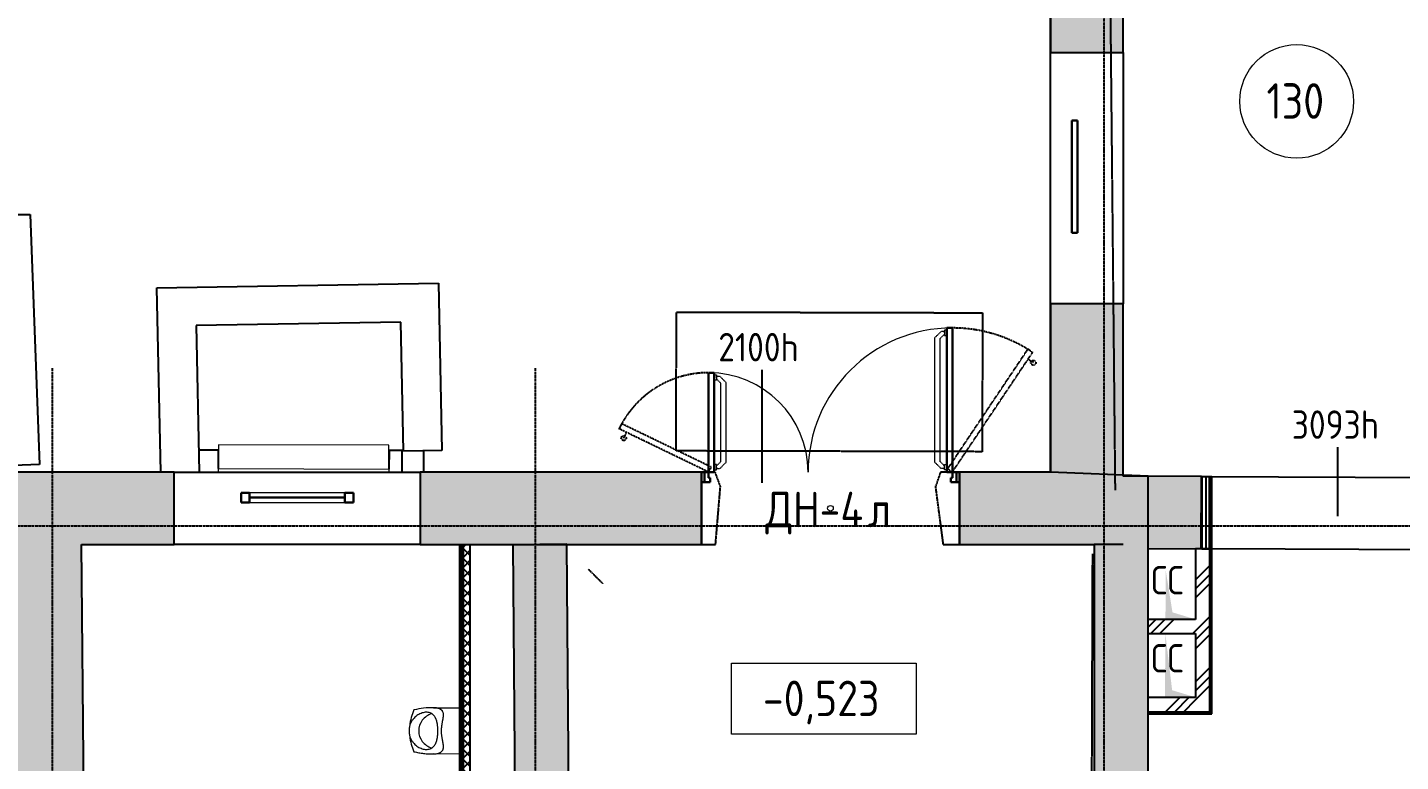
# Model space of a CAD drawing. Header units: millimetres. Extents: x -33838 to 476301, y -41806 to 120107.
# Drawn here: x 38835 to 48495, y 18896 to 24065 of the extents above; entities that cross this region are included whole.
import ezdxf

# ---------------------------------------------------------------- set-up
doc = ezdxf.new("R2010")
doc.units = ezdxf.units.MM
for name, pattern in [('ADSK_Линия сетки', [25, 20, -2.5, 0, -2.5]), ('ADSK_Сверху', [4.5, 3, -1.5]), ('ADSK_Снесено', [4.5, 3, -1.5]), ('ADSK_Штриховая_ш2 п1', [3, 2, -1])]:
    doc.linetypes.add(name, pattern=pattern)
for name, color, linetype, lineweight, true_color in [('_ Окна', 5, 'Continuous', 30, 0x0000ff), ('Линии', 7, 'Continuous', 9, 0x00a600), ('Стены внутренние', 5, 'Continuous', 18, 0x0000ff), ('Стены наружные', 1, 'ADSK_Снесено', 18, 0xff0000), ('Стены штриховка', 5, 'Continuous', 18, 0x0000ff)]:
    doc.layers.add(name, color=color, linetype=linetype, lineweight=lineweight, true_color=true_color)
for name, color, linetype, lineweight in [('Аннотация', 7, 'Continuous', 9), ('Двери', 251, 'Continuous', 18), ('Лестницы', 7, 'Continuous', 18), ('Марки дверей', 7, 'Continuous', 20), ('Марки помещений', 7, 'Continuous', 20), ('Окна', 251, 'Continuous', 18), ('Отметки', 7, 'Continuous', 9), ('Перекрытие', 7, 'Continuous', 18), ('Сантехника', 251, 'Continuous', 18), ('Узлы', 7, 'Continuous', 18)]:
    doc.layers.add(name, color=color, linetype=linetype, lineweight=lineweight)
doc.styles.add('GOST Common_1', font='GOST Common_0.ttf', dxfattribs={"width": 0.9, "height": 200})
doc.styles.add('GOST Common_2', font='GOST Common_0.ttf', dxfattribs={"width": 0.9, "height": 250})
pattern_1 = [(45, (0, 0), (-179.6051, 179.6051), []), (45, (63.5, 0), (0, 359.2102), []), (45, (-63.5, 0), (0, 359.2102), [])]

# ---------------------------------------------------------------- blocks, each defined once
blk = doc.blocks.new('AC_Окно_1Створка - 1198х1166h-807538-01 План 1-го этажа маркировочный')
at = {"layer": 'Линии', "color": 8, "lineweight": 18, "true_color": 0x808080}
for p, q in [((560.9, 250), (-637.1, 250)), ((-637.1, 250), (-637.1, 215)), ((560.9, 215), (560.9, 250))]:
    blk.add_line(p, q, dxfattribs=at)
blk = doc.blocks.new('Витраж-тент со смещением вовне - 60мм 30 сдвиг-2061572-01 План 1-го этажа маркировочный')
at = {"layer": '_ Окна'}
for p, q in [((-395, 25), (-395, -45)), ((-395, 25), (-335, 25)), ((-395, -45), (-395, 25)), ((-335, 25), (-335, -45)), ((395, 25), (335, 25)), ((335, 25), (335, -45)), ((395, -45), (395, 25)), ((395, -45), (395, 25)), ((-335, -45), (-395, -45)), ((-335, -10), (335, -10)), ((335, -45), (395, -45))]:
    blk.add_line(p, q, dxfattribs=at)
at = {"layer": 'Окна'}
for p, q in [((335, 25), (-335, 25)), ((-335, -45), (335, -45))]:
    blk.add_line(p, q, dxfattribs=at)
blk = doc.blocks.new('Витраж-стеклопакет - Глухой стеклопакет 40мм-1243042-01 План 1-го этажа маркировочный')
at = {"layer": '_ Окна'}
for p, q in [((395, 20), (-395, 20)), ((-395, 20), (-395, -20)), ((395, -20), (395, 20)), ((-395, -20), (395, -20))]:
    blk.add_line(p, q, dxfattribs=at)
blk = doc.blocks.new('Прямоугольный импост - 70х20_56мм-1423615-01 План 1-го этажа маркировочный')
at = {"layer": 'Линии', "color": 8, "lineweight": 18, "true_color": 0x808080}
for p, q in [((40778.1, 20957.1), (41378.1, 20955.6)), ((41378.1, 20955.6), (41378.1, 20934.1))]:
    blk.add_line(p, q, dxfattribs=at)
blk = doc.blocks.new('Прямоугольный импост - 70х20_56мм-1423617-01 План 1-го этажа маркировочный')
at = {"layer": 'Линии', "color": 8, "lineweight": 18, "true_color": 0x808080}
for p, q in [((40178.1, 20934.1), (40178.1, 20958.6)), ((40178.1, 20958.6), (40778.1, 20957.1))]:
    blk.add_line(p, q, dxfattribs=at)
blk = doc.blocks.new('AC_Дверь_Двупольная - ДН-4л 1815х2100h-2039702-01 План 1-го этажа маркировочный')
at = {"layer": 'Двери', "lineweight": 30}
for p, q in [((857.5, 1270), (817.5, 1270)), ((817.5, 1270), (817.5, 255)), ((857.5, 255), (857.5, 1270)), ((-857.5, 955), (-817.5, 955)), ((-857.5, 255), (-857.5, 955)), ((-817.5, 955), (-817.5, 255)), ((-907.5, 255), (-887.5, 255)), ((-907.5, 185), (-907.5, 255)), ((-887.5, 255), (-857.5, 255)), ((-887.5, 185), (-887.5, 255)), ((-887.5, 255), (-887.5, 185)), ((-817.5, 255), (-857.5, 255)), ((-857.5, 255), (-857.5, 215)), ((-857.5, 215), (-847.5, 215)), ((-847.5, 215), (-847.5, 185)), ((817.5, 255), (857.5, 255)), ((857.5, 215), (847.5, 215)), ((847.5, 215), (847.5, 185)), ((887.5, 255), (857.5, 255)), ((857.5, 255), (857.5, 215)), ((887.5, 185), (887.5, 255)), ((907.5, 255), (887.5, 255)), ((887.5, 255), (887.5, 185)), ((907.5, 185), (907.5, 255)), ((-887.5, 185), (-907.5, 185)), ((-847.5, 185), (-887.5, 185)), ((847.5, 185), (887.5, 185)), ((887.5, 185), (907.5, 185))]:
    blk.add_line(p, q, dxfattribs=at)
at = {"layer": 'Двери', "linetype": 'ADSK_Сверху', "lineweight": 9}
for p, q in [((777.8, 1244.5), (735, 1201.7)), ((735, 323.4), (735, 1201.7)), ((801.5, 1225.7), (771.4, 1195.6)), ((771.4, 329.4), (771.4, 1195.6)), ((801.5, 1244.5), (777.8, 1244.5)), ((817.5, 1255), (801.5, 1255)), ((801.5, 1255), (801.5, 1216.5)), ((801.5, 1235.8), (801.5, 1244.5)), ((801.5, 1216.5), (817.5, 1216.5)), ((-817.5, 940), (-801.5, 940)), ((-801.5, 901.5), (-817.5, 901.5)), ((-801.5, 940), (-801.5, 901.5)), ((-801.5, 920.8), (-801.5, 929.5)), ((-801.5, 929.5), (-777.8, 929.5)), ((-801.5, 910.7), (-771.4, 880.6)), ((-777.8, 929.5), (-735, 886.7)), ((-771.4, 329.4), (-771.4, 880.6)), ((-735, 323.4), (-735, 886.7)), ((-801.5, 308.5), (-817.5, 308.5)), ((-801.5, 299.3), (-771.4, 329.4)), ((-801.5, 270), (-801.5, 308.5)), ((-777.8, 280.6), (-735, 323.4)), ((777.8, 280.6), (735, 323.4)), ((801.5, 299.3), (771.4, 329.4)), ((801.5, 270), (801.5, 308.5)), ((801.5, 308.5), (817.5, 308.5)), ((-817.5, 270), (-801.5, 270)), ((-801.5, 289.3), (-801.5, 280.6)), ((-801.5, 280.6), (-777.8, 280.6)), ((801.5, 280.6), (777.8, 280.6)), ((817.5, 270), (801.5, 270))]:
    blk.add_line(p, q, dxfattribs=at)
at = {"layer": 'Двери'}
for centre, radius, start, end in [((857.5, 255), 1015, 90, 180), ((-857.5, 255), 700, 360, 90)]:
    blk.add_arc(centre, radius, start, end, dxfattribs=at)
blk = doc.blocks.new('Urinal_Commercial_14201 - UT104EV-1823124-01 План 1-го этажа маркировочный')
at = {"layer": 'Сантехника'}
for p, q in [((41690.8, 18313), (41875.3, 18313)), ((41875.3, 17986.9), (41690.8, 17987))]:
    blk.add_line(p, q, dxfattribs=at)
for centre, radius, start, end in [((41875.3, 18150), 353.2, 155.41974, 173.79042), ((41728.2, 18133.9), 146.4, 110.0061, 141.9939), ((41707.7, 18150), 120.3, 141.9939, 180.0061), ((41875.3, 18150), 353.2, 186.20958, 204.57824), ((41707.7, 18149.9), 120.3, 179.9939, 218.0061), ((41728.2, 18166), 146.4, 218.0061, 249.9939)]:
    blk.add_arc(centre, radius, start, end, dxfattribs=at)
blk.add_ellipse((41786.6, 17228.7), major_axis=(-199.1, 1075.5), ratio=0.694076, start_param=6.146838, end_param=6.328057, dxfattribs=at)
for points, knots in [([(41722.3, 18150), (41722.2, 18153.7), (41722.1, 18159.2), (41721.9, 18166.3), (41721.6, 18171.5), (41721.3, 18176.7), (41720.8, 18181.8), (41720.3, 18186.9), (41719.7, 18191.7), (41719, 18196.5), (41718.2, 18201.1), (41717.4, 18205.6), (41716.5, 18210), (41715.5, 18214.2), (41714.4, 18218.3), (41713.2, 18222.3), (41711.5, 18227.4), (41709.7, 18232.3), (41707.6, 18236.9), (41705.5, 18241.4), (41702.6, 18246.7), (41698.7, 18252.5), (41694.4, 18257.9), (41689.8, 18262.7), (41684.7, 18267), (41677.5, 18272), (41667.7, 18276.8), (41654.6, 18280.2), (41640.7, 18281.2), (41621.2, 18279.3), (41596.1, 18271.3), (41571.9, 18256), (41554.1, 18239.3), (41542.1, 18224.6), (41531.7, 18207.6), (41526.5, 18194.9), (41524.3, 18188.2)], [-1, -1, -1, -1, -0.975, -0.9625, -0.95, -0.9375, -0.925, -0.9125, -0.9, -0.8875, -0.875, -0.8625, -0.85, -0.8375, -0.825, -0.8125, -0.8, -0.775, -0.7625, -0.75, -0.725, -0.7, -0.675, -0.65, -0.625, -0.6, -0.55, -0.5, -0.45, -0.4, -0.3, -0.2, -0.15, -0.1, -0.05, 0, 0, 0, 0]), ([(41747.9, 18150), (41748.1, 18158.3), (41748.7, 18170.9), (41750.4, 18185.2), (41751.5, 18193.3), (41752.4, 18199.3), (41753.3, 18205.2), (41754.4, 18211), (41755.4, 18216.7), (41756.5, 18222.3), (41757.5, 18227.9), (41758.5, 18233.3), (41759.3, 18237.7), (41759.9, 18241.2), (41760.2, 18243.8), (41760.6, 18246.3), (41761, 18249.7), (41761.5, 18253.8), (41761.8, 18257.8), (41761.9, 18260.9), (41761.9, 18264), (41761.7, 18267.7), (41761, 18273.4), (41759.5, 18280), (41756.1, 18287.1), (41752.4, 18292.1), (41748.9, 18295.7), (41745.9, 18298.1), (41742.7, 18300.3), (41739.4, 18302.3), (41736, 18304.1), (41732.3, 18305.7), (41728.5, 18307.1), (41724.6, 18308.4), (41720.6, 18309.4), (41715.2, 18310.7), (41705.4, 18312.3), (41696.7, 18312.9), (41690.8, 18313)], [-1, -1, -1, -1, -0.909091, -0.863636, -0.840909, -0.818182, -0.795455, -0.772727, -0.75, -0.727273, -0.704545, -0.681818, -0.659091, -0.647727, -0.636364, -0.625, -0.613636, -0.590909, -0.568182, -0.556818, -0.545455, -0.522727, -0.5, -0.454545, -0.409091, -0.363636, -0.340909, -0.318182, -0.295455, -0.272727, -0.25, -0.227273, -0.204545, -0.181818, -0.159091, -0.136364, -0.090909, 0, 0, 0, 0]), ([(41524.3, 18111.8), (41526.5, 18105.1), (41531.7, 18092.3), (41542.1, 18075.3), (41554.1, 18060.6), (41571.9, 18043.9), (41596.1, 18028.6), (41621.2, 18020.6), (41640.7, 18018.8), (41654.6, 18019.8), (41667.7, 18023.2), (41677.5, 18028), (41684.7, 18032.9), (41689.8, 18037.2), (41694.4, 18042.1), (41698.7, 18047.4), (41702.6, 18053.2), (41705.5, 18058.5), (41707.6, 18063), (41709.7, 18067.6), (41711.5, 18072.5), (41713.2, 18077.7), (41714.4, 18081.6), (41715.5, 18085.7), (41716.5, 18090), (41717.4, 18094.3), (41718.2, 18098.8), (41719, 18103.5), (41719.7, 18108.2), (41720.3, 18113.1), (41720.8, 18118.1), (41721.3, 18123.2), (41721.6, 18128.4), (41721.9, 18133.6), (41722.1, 18140.7), (41722.2, 18146.2), (41722.3, 18150)], [-1, -1, -1, -1, -0.95, -0.9, -0.85, -0.8, -0.7, -0.6, -0.55, -0.5, -0.45, -0.4, -0.375, -0.35, -0.325, -0.3, -0.275, -0.25, -0.2375, -0.225, -0.2, -0.1875, -0.175, -0.1625, -0.15, -0.1375, -0.125, -0.1125, -0.1, -0.0875, -0.075, -0.0625, -0.05, -0.0375, -0.025, 0, 0, 0, 0]), ([(41690.8, 17987), (41695.4, 17987), (41704.6, 17987.5), (41715.6, 17989.2), (41724.1, 17991.4), (41730.2, 17993.3), (41735, 17995.4), (41738.7, 17997.2), (41742.2, 17999.3), (41746.4, 18002.1), (41750.8, 18006.1), (41754.6, 18010.6), (41757.7, 18015.8), (41759.9, 18021.6), (41761.3, 18027.9), (41761.8, 18033.5), (41761.8, 18038.3), (41761.8, 18042), (41761.5, 18045.8), (41761.1, 18049.6), (41760.6, 18053.6), (41760, 18057.6), (41759.4, 18061.7), (41758.6, 18065.8), (41757.8, 18070.1), (41757.1, 18074.4), (41756.3, 18078.8), (41755.1, 18084.7), (41753.8, 18092.2), (41752.2, 18101.5), (41750.4, 18114.1), (41748.6, 18130.2), (41748, 18143.4), (41747.9, 18150)], [-1, -1, -1, -1, -0.928571, -0.857143, -0.821429, -0.785714, -0.75, -0.732143, -0.714286, -0.678571, -0.642857, -0.607143, -0.571429, -0.535714, -0.5, -0.464286, -0.446429, -0.428571, -0.410714, -0.392857, -0.375, -0.357143, -0.339286, -0.321429, -0.303571, -0.285714, -0.267857, -0.25, -0.214286, -0.178571, -0.142857, -0.071429, 0, 0, 0, 0])]:
    blk.add_open_spline(points, degree=3, knots=knots, dxfattribs=at)
for points in [[(41524.3, 18188.2), (41523, 18184.1), (41521.3, 18175.9), (41520.1, 18163), (41519.9, 18154.3), (41519.9, 18150)], [(41519.9, 18150), (41519.9, 18145.6), (41520.1, 18136.9), (41521.3, 18124.1), (41523, 18115.8), (41524.3, 18111.8)], [(41554.2, 18003.1), (41565.3, 18000.2), (41587.7, 17995.3), (41621.7, 17990.2), (41656.1, 17987.3), (41679.2, 17986.9), (41690.8, 17987)]]:
    blk.add_open_spline(points, degree=3, dxfattribs=at)
blk = doc.blocks.new('ADSK_Марка_Помещение_ОдноЗначение - Номер-247393-01 План 1-го этажа маркировочный')
at = {"layer": 'Марки помещений'}
blk.add_circle((0, 0), 4, dxfattribs=at)
blk = doc.blocks.new('ADSK_Марка_Дверь - Марка типа и комментарии-2020407-01 План 1-го этажа маркировочный')
at = {"layer": 'Марки дверей', "lineweight": 9}
blk.add_circle((0, 0), 0.2, dxfattribs=at)
blk = doc.blocks.new('Высотные отметки - Рамка-5093-01 План 1-го этажа маркировочный')
at = {"layer": 'Аннотация', "lineweight": 20}
for p, q in [((-6.5, 0), (-6.5, 5)), ((-6.5, 5), (6.5, 5)), ((6.5, 5), (6.5, 0)), ((6.5, 0), (-6.5, 0))]:
    blk.add_line(p, q, dxfattribs=at)

msp = doc.modelspace()

# ---------------------------------------------------------------- hatches: boundary and pattern name
at = {"layer": 'Стены внутренние', "lineweight": 25, "true_color": 0x636466}
for points in [[(38780.55074, 12484.2784), (39290.5273, 12489.16752), (39214.53835, 20424.05859), (38704.51496, 20424.05859), (38780.51674, 12487.82891)], [(42306.56883, 12898.09966), (42686.55222, 12901.74254), (42630.33859, 20425.47813), (42250.3492, 20422.63904), (42295.70789, 14351.74901)], [(46339.85223, 12936.76658), (46719.85223, 12940.40963), (46719.85223, 20395.02004), (46543.2121, 20395.83561), (46543.2121, 20424.05859), (46339.85223, 20424.05859), (46339.85223, 13592.30044)]]:
    msp.add_hatch(color=251, dxfattribs=at).paths.add_polyline_path(points)
h = msp.add_hatch(dxfattribs=at)
h.set_pattern_fill('FP_4', color=251, style=0, pattern_type=2)
h.set_pattern_definition([(45, (0, 0), (-35.35534, 35.35534), []), (135, (0, 0), (-35.35534, -35.35534), [])])
h.paths.add_polyline_path([(41900.345, 15722.96205), (41950.345, 15722.96205), (41950.345, 20424.05859), (41900.345, 20424.05859), (41900.345, 15945.28626)])
h = msp.add_hatch(dxfattribs=at)
h.set_pattern_fill('FP_3', color=251, style=0, pattern_type=2)
h.set_pattern_definition(pattern_1)
h.paths.add_polyline_path([(47153.49474, 19246.91627), (47153.49474, 20393.01786), (47053.49474, 20393.01786), (47053.49474, 19246.91627), (47091.15088, 19246.91627)])
h = msp.add_hatch(dxfattribs=at)
h.set_pattern_fill('FP_3', color=251, style=0, pattern_type=2)
h.set_pattern_definition(pattern_1)
h.paths.add_polyline_path([(46751.10347, 19796.91627), (47053.49474, 19796.91627), (47053.49474, 19896.91627), (46719.85223, 19896.91627), (46719.85223, 19796.91627)])
h = msp.add_hatch(dxfattribs=at)
h.set_pattern_fill('FP_3', color=251, style=0, pattern_type=2)
h.set_pattern_definition(pattern_1)
h.paths.add_polyline_path([(47046.40413, 19246.91627), (47053.49474, 19246.91627), (47053.42559, 19346.91627), (46719.85223, 19346.91627), (46719.85223, 19246.91627), (46834.26084, 19246.91627)])
at = {"layer": 'Стены наружные', "linetype": 'Continuous', "lineweight": 25, "true_color": 0x636466}
h = msp.add_hatch(color=251, dxfattribs=at)
h.paths.add_polyline_path([(46033.2121, 20934.05859), (46543.2121, 20934.05859), (46543.2121, 22119.16969), (46033.2121, 22119.16969)])
h.paths.add_polyline_path([(46033.2121, 23889.16969), (46543.2121, 23889.16969), (46543.2121, 26071.14638), (46033.2121, 26071.14638), (46033.2121, 23912.97253)])
h.paths.add_polyline_path([(46033.2121, 27841.14638), (46543.2121, 27841.14638), (46543.2121, 30057.44422), (46033.2121, 30057.44422)])
h.paths.add_polyline_path([(46033.2121, 31827.44422), (46543.2121, 31827.44422), (46543.2121, 34118.80772), (46033.2121, 34118.80772), (46033.2121, 31880.65881)])
h.paths.add_polyline_path([(46396.03418, 35888.80772), (46543.2121, 35888.80772), (46543.2121, 43249.20652), (46033.2121, 43249.20652), (46033.2121, 35888.80772), (46393.72604, 35888.80772)])
h = msp.add_hatch(color=251, dxfattribs=at)
h.paths.add_polyline_path([(46339.85223, 20424.05859), (46543.2121, 20424.05859), (46543.2121, 20934.05859), (45391.97654, 20934.05859), (45391.97654, 20424.05859), (45636.36955, 20424.05859)])
h.paths.add_polyline_path([(42686.55222, 20424.05859), (43576.97654, 20424.05859), (43576.97654, 20934.05859), (41597.58202, 20934.05859), (41597.58202, 20424.05859), (42515.94285, 20424.62343), (42630.33859, 20425.47813), (42630.3492, 20424.05859)])
h.paths.add_polyline_path([(39192.84818, 20424.05859), (39867.58202, 20424.05859), (39867.58202, 20934.05859), (30807.01602, 20934.05859), (30807.01602, 20424.05859), (38947.96606, 20424.05859)])
h = msp.add_hatch(color=251, dxfattribs=at)
h.paths.add_polyline_path([(49555.77193, 20381.92624), (49558.12664, 20891.9208), (49076.96414, 20893.68412), (49074.61155, 20384.14782), (49510.03333, 20382.13742)])
h.paths.add_polyline_path([(47093.03539, 20393.29701), (47095.3901, 20903.29157), (46543.2121, 20905.84105), (46543.2121, 20395.83561), (47053.49474, 20393.47957)])
at = {"layer": 'Узлы', "lineweight": 25, "true_color": 0x636466}
for points in [[(47035.31292, 19896.91627), (47053.49474, 19896.91627), (46890.7017, 19946.39499), (46843.1842, 20241.95783), (46841.22298, 19896.91627), (46902.50098, 19896.91627)], [(46840.5929, 19347.90109), (47053.49474, 19347.90109), (46888.21366, 19398.13601), (46840.5929, 19796.91627), (46837.97873, 19347.90109)]]:
    msp.add_hatch(color=251, dxfattribs=at).paths.add_polyline_path(points)

# ---------------------------------------------------------------- linework, layer by layer
at = {"linetype": 'ADSK_Линия сетки', "lineweight": 25}
for p, q in [((46409.91035, -4984.78696), (46409.91035, 44534.78674)), ((39009.91035, -4984.78696), (39009.91035, 21668.8012)), ((42409.91035, -4984.78696), (42409.91035, 21668.8012)), ((-11086.22475, 20556.78828), (57141.71826, 20556.78828))]:
    msp.add_line(p, q, dxfattribs=at)
at = {"color": 251, "lineweight": 25, "true_color": 0x636466}
for points in [[(46033.2121, 20934.05859), (46033.2121, 43759.20652), (56032.61764, 43759.20652), (56213.94922, 8532.30207), (49933.40071, 8532.30207), (49933.40071, 150.23165), (42036.9317, 150.23165), (42036.9317, 2106.78828), (31235.97355, 2186.47811), (31336.39547, 2185.73719), (31336.39547, -2732.56685), (18972.64368, -2732.56685), (18972.64368, 2186.47811), (8272.99741, 2186.47811), (8272.99741, 272.0206), (290.4987, 306.78828), (290.4987, 8529.25245)], [(771.12615, 10918.39612), (46719.85223, 10918.39612), (46719.85223, 20904.56631), (46033.2121, 20934.05859)]]:
    msp.add_lwpolyline(points, dxfattribs=at)
at = {"layer": 'Аннотация', "color": 251, "lineweight": 25, "true_color": 0x636466}
for p, q in [((44004.53073, 20857.94733), (44004.53073, 21654.28916)), ((48054.20761, 20624.88219), (48054.20761, 21108.90298))]:
    msp.add_line(p, q, dxfattribs=at)
at = {"layer": 'Лестницы', "color": 251, "linetype": 'ADSK_Сверху', "lineweight": 25, "true_color": 0x636466}
for p, q in [((46323.58281, 18689.32492), (46329.35984, 20357.63165)), ((42883.86888, 20147.63165), (42783.12429, 20247.63165))]:
    msp.add_line(p, q, dxfattribs=at)
at = {"layer": 'Линии', "color": 251, "lineweight": 25, "true_color": 0x636466}
for p, q in [((33864.86395, 22741.63489), (38853.28767, 22747.33799)), ((38853.28767, 22747.33799), (38920.2024, 20986.68917)), ((39744.99377, 22231.0096), (41726.02709, 22264.59045)), ((39772.76713, 20934.05859), (39744.99377, 22231.0096)), ((41726.02709, 22264.59045), (41751.23868, 21087.26778)), ((41461.84379, 21990.07344), (40020.73828, 21965.64501)), ((40020.73828, 21965.64501), (40042.82903, 20934.05859)), ((41481.30056, 21081.48723), (41461.84379, 21990.07344)), ((40039.45677, 21091.53541), (40178.47192, 21091.18884)), ((40178.14133, 20958.58925), (40178.47192, 21091.18884)), ((41376.46819, 21088.20211), (41376.13761, 20955.60253)), ((41376.46819, 21088.20211), (41481.16236, 21087.9411)), ((41378.46819, 21088.19713), (41378.1376, 20955.59754)), ((41467.99422, 21087.97393), (41467.61049, 20934.05859)), ((41751.23868, 21087.26778), (41481.30056, 21081.48723)), ((41621.33313, 21084.48593), (41620.9581, 20934.05859)), ((38920.2024, 20986.68917), (38501.50468, 20970.77626))]:
    msp.add_line(p, q, dxfattribs=at)
at = {"layer": 'Линии', "color": 251, "linetype": 'ADSK_Штриховая_ш2 п1', "lineweight": 25, "true_color": 0x636466}
for p, q in [((45308.74711, 20956.32526), (45873.76395, 21799.52214)), ((45341.97654, 20934.05859), (45906.99338, 21777.25546)), ((45906.99338, 21777.25546), (45873.76395, 21799.52214)), ((45911.86715, 21703.69048), (45874.48404, 21728.74049)), ((43014.31492, 21275.00687), (42996.88958, 21239.00191)), ((43644.40187, 20970.06356), (43014.31492, 21275.00687)), ((43626.97654, 20934.05859), (42996.88958, 21239.00191)), ((43029.85334, 21173.05533), (43049.45684, 21213.56092)), ((43644.40187, 20970.06356), (43626.97654, 20934.05859)), ((43626.97654, 20934.05859), (43576.97654, 20934.05859)), ((45341.97654, 20934.05859), (45308.74711, 20956.32526)), ((45391.97654, 20934.05859), (45341.97654, 20934.05859))]:
    msp.add_line(p, q, dxfattribs=at)
for centre in [(45911.86715, 21703.69048), (43029.85334, 21173.05533)]:
    msp.add_circle(centre, 17, dxfattribs=at)
for centre, radius, start, end in [((45341.97654, 20934.05859), 1015, 56.1744007, 90.1744007), ((43626.97654, 20934.05859), 700, 89.920608919, 154.1744007)]:
    msp.add_arc(centre, radius, start, end, dxfattribs=at)
at = {"layer": 'Перекрытие', "color": 251, "linetype": 'ADSK_Сверху', "lineweight": 25, "true_color": 0x636466}
for p, q in [((46489.03281, 20807.09716), (46409.66244, 28860.36944)), ((43398.52015, 21083.16094), (43400.95871, 22061.2858)), ((43400.95871, 22061.2858), (45554.03258, 22055.91798)), ((45554.03258, 22055.91798), (45551.59402, 21077.79312)), ((45551.59402, 21077.79312), (43398.52015, 21083.16094))]:
    msp.add_line(p, q, dxfattribs=at)
at = {"layer": 'Стены внутренние', "color": 251, "lineweight": 25, "true_color": 0x636466}
for p, q in [((47096.49474, 20901.6464), (47096.49474, 20393.01786)), ((47168.49474, 20901.6464), (47096.49474, 20901.6464)), ((47168.49474, 20393.01786), (47168.49474, 20901.6464)), ((39286.88838, 12869.1501), (39214.53835, 20424.05859)), ((41875.345, 20424.05859), (41875.345, 15722.96205)), ((41950.345, 15722.96205), (41950.345, 20424.05859)), ((42630.33859, 20425.47813), (42250.3492, 20422.63904)), ((42250.3492, 20422.63904), (42306.56883, 12898.09966)), ((42686.55222, 12901.74254), (42630.33859, 20425.47813)), ((46339.85223, 20424.05859), (46339.85223, 12936.76658)), ((46543.2121, 20424.05859), (46339.85223, 20424.05859)), ((46719.85223, 12940.40963), (46719.85223, 20395.02004)), ((47053.49474, 20393.47957), (47053.49474, 19896.91627)), ((47168.49474, 20392.9486), (47053.49474, 20393.47957)), ((47096.49474, 20393.01786), (47168.49474, 20393.01786)), ((47168.49474, 19231.91627), (47168.49474, 20392.9486)), ((47053.49474, 19896.91627), (46719.85223, 19896.91627)), ((46719.85223, 19796.91627), (47053.49474, 19796.91627)), ((47053.49474, 19796.91627), (47053.49474, 19346.91627)), ((47053.49474, 19346.91627), (46719.85223, 19346.91627)), ((46719.85223, 19231.91627), (47168.49474, 19231.91627))]:
    msp.add_line(p, q, dxfattribs=at)
at = {"layer": 'Стены наружные', "color": 251, "linetype": 'Continuous', "lineweight": 25, "true_color": 0x636466}
for p, q in [((46033.2121, 26071.14638), (46033.2121, 23889.16969)), ((46543.2121, 23889.16969), (46543.2121, 25923.14638)), ((46033.2121, 23889.16969), (46543.2121, 23889.16969)), ((46033.2121, 22119.16969), (46033.2121, 23889.16969)), ((46543.2121, 23889.16969), (46543.2121, 22119.16969)), ((46033.2121, 22119.16969), (46033.2121, 20934.05859)), ((46543.2121, 22119.16969), (46033.2121, 22119.16969)), ((46543.2121, 20905.84105), (46543.2121, 22119.16969)), ((39867.58202, 20934.05859), (30807.01602, 20934.05859)), ((39867.58202, 20424.05859), (39867.58202, 20934.05859)), ((39867.58202, 20934.05859), (41597.58202, 20934.05859)), ((43576.97654, 20934.05859), (41597.58202, 20934.05859)), ((41597.58202, 20934.05859), (41597.58202, 20424.05859)), ((46033.2121, 20934.05859), (45391.97654, 20934.05859)), ((47095.3901, 20903.29157), (46543.2121, 20905.84105)), ((47093.03539, 20393.29701), (47095.3901, 20903.29157)), ((47095.3901, 20903.29157), (49001.40901, 20894.49124)), ((43576.97654, 20424.05859), (43576.97654, 20864.05859)), ((45391.97654, 20864.05859), (45391.97654, 20424.05859)), ((39214.53835, 20424.05859), (39867.58202, 20424.05859)), ((41597.58202, 20424.05859), (39867.58202, 20424.05859)), ((41597.58202, 20424.05859), (43675.96557, 20424.05859)), ((45276.54905, 20424.05859), (46339.85223, 20424.05859)), ((46719.85223, 20395.02004), (47053.49474, 20393.47957)), ((48959.40901, 20384.67972), (47168.49474, 20392.9486))]:
    msp.add_line(p, q, dxfattribs=at)
at = {"layer": 'Стены наружные', "color": 251, "lineweight": 25, "true_color": 0x636466}
for p, q in [((43673.14689, 20934.05859), (43666.97654, 20934.05859)), ((43710.40956, 20835.23379), (43673.14689, 20934.05859)), ((45258.715, 20934.05859), (45222.56519, 20832.17657)), ((45301.97654, 20934.05859), (45258.715, 20934.05859)), ((43576.97654, 20864.05859), (43576.97654, 20424.05859)), ((43675.96557, 20424.05859), (43710.40956, 20835.23379)), ((45222.56519, 20832.17657), (45276.54905, 20424.05859)), ((45391.97654, 20424.05859), (45391.97654, 20864.05859))]:
    msp.add_line(p, q, dxfattribs=at)
at = {"layer": 'Стены штриховка', "color": 251, "lineweight": 25, "true_color": 0x636466}
for p, q in [((47126.49474, 20393.01786), (47126.49474, 20901.6464)), ((47151.49474, 20393.01786), (47151.49474, 20901.6464)), ((47153.49474, 19246.91627), (47153.49474, 20901.6464)), ((47159.49474, 20393.01786), (47159.49474, 20901.6464)), ((41887.345, 20424.05859), (41887.345, 15722.96205)), ((41899.345, 20424.05859), (41899.345, 15722.96205)), ((41900.345, 20424.05859), (41900.345, 15722.96205)), ((47159.49474, 19240.91627), (47159.49474, 20392.99015)), ((46719.85223, 19246.91627), (47153.49474, 19246.91627)), ((46719.85223, 19240.91627), (47159.49474, 19240.91627))]:
    msp.add_line(p, q, dxfattribs=at)

# ---------------------------------------------------------------- block references
at = {"layer": '_ Окна', "color": 251, "lineweight": 25, "true_color": 0x636466}
msp.add_blockref('Витраж-тент со смещением вовне - 60мм 30 сдвиг-2061572-01 План 1-го этажа маркировочный', (40732.58202, 20764.05859), dxfattribs=at)
at = {"layer": 'Двери', "color": 251, "linetype": 'ADSK_Сверху', "lineweight": 25, "true_color": 0x636466}
msp.add_blockref('AC_Дверь_Двупольная - ДН-4л 1815х2100h-2039702-01 План 1-го этажа маркировочный', (44484.47654, 20679.05859), dxfattribs=at)
at = {"layer": 'Линии', "color": 251, "lineweight": 25, "true_color": 0x636466, "rotation": 359.8571563670571}
msp.add_blockref('AC_Окно_1Створка - 1198х1166h-807538-01 План 1-го этажа маркировочный', (40815.03392, 20874.60116), dxfattribs=at)
at = {"layer": 'Линии', "color": 251, "lineweight": 25, "true_color": 0x636466}
for name in ['Прямоугольный импост - 70х20_56мм-1423617-01 План 1-го этажа маркировочный', 'Прямоугольный импост - 70х20_56мм-1423615-01 План 1-го этажа маркировочный']:
    msp.add_blockref(name, (0, 0), dxfattribs=at)
at = {"layer": 'Марки дверей', "color": 251, "lineweight": 25, "true_color": 0x636466, "xscale": 99.99999999999993, "yscale": 99.99999999999993, "zscale": 99.99999999999993}
msp.add_blockref('ADSK_Марка_Дверь - Марка типа и комментарии-2020407-01 План 1-го этажа маркировочный', (44484.47654, 20679.05859), dxfattribs=at)
at = {"layer": 'Марки помещений', "color": 251, "lineweight": 25, "true_color": 0x636466, "xscale": 99.99999999999993, "yscale": 99.99999999999993, "zscale": 99.99999999999993}
msp.add_blockref('ADSK_Марка_Помещение_ОдноЗначение - Номер-247393-01 План 1-го этажа маркировочный', (47764.46881, 23544.6768), dxfattribs=at)
at = {"layer": 'Окна', "color": 251, "lineweight": 25, "true_color": 0x636466, "rotation": 89.99999999999974}
msp.add_blockref('Витраж-стеклопакет - Глухой стеклопакет 40мм-1243042-01 План 1-го этажа маркировочный', (46203.2121, 23014.16969), dxfattribs=at)
at = {"layer": 'Отметки', "color": 251, "lineweight": 25, "true_color": 0x636466, "xscale": 99.99999999999993, "yscale": 99.99999999999993, "zscale": 99.99999999999993}
msp.add_blockref('Высотные отметки - Рамка-5093-01 План 1-го этажа маркировочный', (44437.72074, 19088.64117), dxfattribs=at)
at = {"layer": 'Сантехника', "color": 251, "lineweight": 25, "true_color": 0x636466}
msp.add_blockref('Urinal_Commercial_14201 - UT104EV-1823124-01 План 1-го этажа маркировочный', (0, 962), dxfattribs=at)

# ---------------------------------------------------------------- texts
at = {"layer": 'Аннотация', "color": 251, "lineweight": 25, "true_color": 0x636466, "char_height": 200, "attachment_point": 1, "style": 'GOST Common_1'}
for s, insert, width in [('2100h', (43694.93073, 21913.86208), 743.1643125), ('3093h', (47729.75761, 21368.4759), 779.24025), ('СС', (46740.72653, 20272.90307), 317.46825), ('СС', (46740.72653, 19722.90307), 317.46825)]:
    msp.add_mtext(s, dxfattribs=dict(at, insert=insert, width=width))
at = {"layer": 'Марки дверей', "color": 251, "lineweight": 25, "true_color": 0x636466, "char_height": 250, "attachment_point": 1, "style": 'GOST Common_2'}
for s, insert, width in [('ДН', (44026.64727, 20796.07168), 461.772), ('-4', (44407.64727, 20796.07168), 411.2656875), ('\\fGOST Common|b0|i0|c204|p34|;\\W.9;л', (44746.97539, 20796.07168), 194.8100625)]:
    msp.add_mtext(s, dxfattribs=dict(at, insert=insert, width=width))
at = {"layer": 'Марки помещений', "color": 251, "lineweight": 25, "true_color": 0x636466, "insert": (47552.06156, 23672.40187), "char_height": 250, "width": 526.7086875, "attachment_point": 1, "style": 'GOST Common_2'}
msp.add_mtext('130', dxfattribs=at)
at = {"layer": 'Отметки', "color": 251, "lineweight": 25, "true_color": 0x636466, "insert": (44009.04467, 19465.34825), "char_height": 250, "width": 1028.8225687, "attachment_point": 1, "line_spacing_factor": 1.022761, "style": 'GOST Common_2'}
msp.add_mtext('-0,523', dxfattribs=at)

doc.saveas('drawing.dxf')
